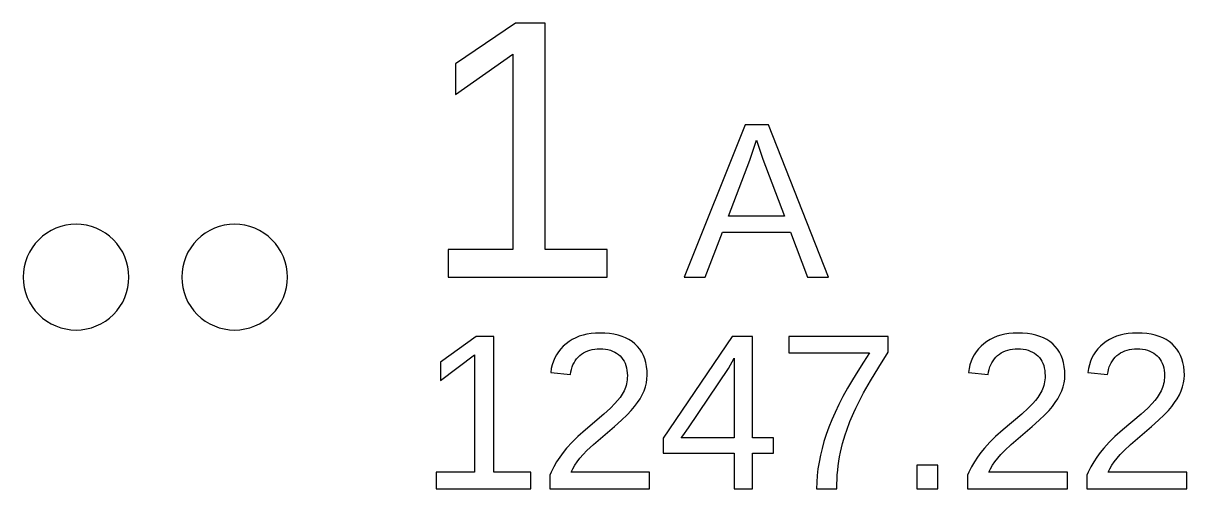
# Model space of a CAD drawing. Header units: metres. Extents: x -61 to 817, y 39 to 684.
# Drawn here: x 284.35 to 306.37, y 434.12 to 442.92 of the extents above; entities that cross this region are included whole.
import ezdxf

# ---------------------------------------------------------------- set-up
doc = ezdxf.new("R2010")
doc.units = ezdxf.units.M

msp = doc.modelspace()

# ---------------------------------------------------------------- linework, layer by layer
for p, q in [((293.666, 442.917), (292.532, 442.152)), ((294.232, 442.917), (293.666, 442.917)), ((294.232, 438.638), (294.232, 442.917)), ((292.532, 441.573), (293.615, 442.332)), ((293.615, 442.332), (293.615, 438.638)), ((292.532, 442.152), (292.532, 441.573)), ((298.015, 440.997), (296.858, 438.117)), ((298.456, 440.997), (298.015, 440.997)), ((299.594, 438.117), (298.456, 440.997)), ((298.2, 440.61), (298.23, 440.705)), ((298.23, 440.705), (298.347, 440.35)), ((298.105, 440.327), (298.2, 440.61)), ((297.702, 439.269), (298.105, 440.327)), ((298.347, 440.35), (298.76, 439.269)), ((298.76, 439.269), (297.702, 439.269)), ((284.794, 438.949), (284.716, 438.891)), ((284.879, 438.999), (284.794, 438.949)), ((284.967, 439.041), (284.879, 438.999)), ((285.06, 439.074), (284.967, 439.041)), ((285.155, 439.098), (285.06, 439.074)), ((285.252, 439.113), (285.155, 439.098)), ((285.35, 439.117), (285.252, 439.113)), ((285.448, 439.113), (285.35, 439.117)), ((285.545, 439.098), (285.448, 439.113)), ((285.64, 439.074), (285.545, 439.098)), ((285.733, 439.041), (285.64, 439.074)), ((285.821, 438.999), (285.733, 439.041)), ((285.906, 438.949), (285.821, 438.999)), ((285.984, 438.891), (285.906, 438.949)), ((287.794, 438.949), (287.716, 438.891)), ((287.879, 438.999), (287.794, 438.949)), ((287.967, 439.041), (287.879, 438.999)), ((288.06, 439.074), (287.967, 439.041)), ((288.155, 439.098), (288.06, 439.074)), ((288.252, 439.113), (288.155, 439.098)), ((288.35, 439.117), (288.252, 439.113)), ((288.448, 439.113), (288.35, 439.117)), ((288.545, 439.098), (288.448, 439.113)), ((288.64, 439.074), (288.545, 439.098)), ((288.733, 439.041), (288.64, 439.074)), ((288.821, 438.999), (288.733, 439.041)), ((288.906, 438.949), (288.821, 438.999)), ((288.984, 438.891), (288.906, 438.949)), ((297.26, 438.117), (297.585, 438.966)), ((297.585, 438.966), (298.874, 438.966)), ((298.874, 438.966), (299.197, 438.117)), ((284.577, 438.752), (284.519, 438.673)), ((284.643, 438.825), (284.577, 438.752)), ((284.716, 438.891), (284.643, 438.825)), ((286.057, 438.825), (285.984, 438.891)), ((286.123, 438.752), (286.057, 438.825)), ((286.181, 438.673), (286.123, 438.752)), ((287.577, 438.752), (287.519, 438.673)), ((287.643, 438.825), (287.577, 438.752)), ((287.716, 438.891), (287.643, 438.825)), ((289.057, 438.825), (288.984, 438.891)), ((289.123, 438.752), (289.057, 438.825)), ((289.181, 438.673), (289.123, 438.752)), ((284.426, 438.5), (284.393, 438.408)), ((284.468, 438.589), (284.426, 438.5)), ((284.519, 438.673), (284.468, 438.589)), ((286.232, 438.589), (286.181, 438.673)), ((286.274, 438.5), (286.232, 438.589)), ((286.307, 438.408), (286.274, 438.5)), ((287.426, 438.5), (287.393, 438.408)), ((287.468, 438.589), (287.426, 438.5)), ((287.519, 438.673), (287.468, 438.589)), ((289.232, 438.589), (289.181, 438.673)), ((289.274, 438.5), (289.232, 438.589)), ((289.307, 438.408), (289.274, 438.5)), ((293.615, 438.638), (292.392, 438.638)), ((292.392, 438.638), (292.392, 438.117)), ((295.4, 438.638), (294.232, 438.638)), ((295.4, 438.117), (295.4, 438.638)), ((284.369, 438.313), (284.355, 438.215)), ((284.393, 438.408), (284.369, 438.313)), ((286.331, 438.313), (286.307, 438.408)), ((286.345, 438.215), (286.331, 438.313)), ((287.369, 438.313), (287.355, 438.215)), ((287.393, 438.408), (287.369, 438.313)), ((289.331, 438.313), (289.307, 438.408)), ((289.345, 438.215), (289.331, 438.313)), ((284.355, 438.215), (284.35, 438.117)), ((284.35, 438.117), (284.355, 438.019)), ((286.35, 438.117), (286.345, 438.215)), ((286.345, 438.019), (286.35, 438.117)), ((287.355, 438.215), (287.35, 438.117)), ((287.35, 438.117), (287.355, 438.019)), ((289.35, 438.117), (289.345, 438.215)), ((289.345, 438.019), (289.35, 438.117)), ((292.392, 438.117), (295.4, 438.117)), ((296.858, 438.117), (297.26, 438.117)), ((299.197, 438.117), (299.594, 438.117)), ((284.355, 438.019), (284.369, 437.922)), ((284.369, 437.922), (284.393, 437.827)), ((286.307, 437.827), (286.331, 437.922)), ((286.331, 437.922), (286.345, 438.019)), ((287.355, 438.019), (287.369, 437.922)), ((287.369, 437.922), (287.393, 437.827)), ((289.307, 437.827), (289.331, 437.922)), ((289.331, 437.922), (289.345, 438.019)), ((284.393, 437.827), (284.426, 437.735)), ((284.426, 437.735), (284.468, 437.646)), ((284.468, 437.646), (284.519, 437.562)), ((286.181, 437.562), (286.232, 437.646)), ((286.232, 437.646), (286.274, 437.735)), ((286.274, 437.735), (286.307, 437.827)), ((287.393, 437.827), (287.426, 437.735)), ((287.426, 437.735), (287.468, 437.646)), ((287.468, 437.646), (287.519, 437.562)), ((289.181, 437.562), (289.232, 437.646)), ((289.232, 437.646), (289.274, 437.735)), ((289.274, 437.735), (289.307, 437.827)), ((284.519, 437.562), (284.577, 437.483)), ((284.577, 437.483), (284.643, 437.41)), ((284.643, 437.41), (284.716, 437.344)), ((285.984, 437.344), (286.057, 437.41)), ((286.057, 437.41), (286.123, 437.483)), ((286.123, 437.483), (286.181, 437.562)), ((287.519, 437.562), (287.577, 437.483)), ((287.577, 437.483), (287.643, 437.41)), ((287.643, 437.41), (287.716, 437.344)), ((288.984, 437.344), (289.057, 437.41)), ((289.057, 437.41), (289.123, 437.483)), ((289.123, 437.483), (289.181, 437.562)), ((284.716, 437.344), (284.794, 437.286)), ((284.794, 437.286), (284.879, 437.236)), ((284.879, 437.236), (284.967, 437.194)), ((284.967, 437.194), (285.06, 437.161)), ((285.64, 437.161), (285.733, 437.194)), ((285.733, 437.194), (285.821, 437.236)), ((285.821, 437.236), (285.906, 437.286)), ((285.906, 437.286), (285.984, 437.344)), ((287.716, 437.344), (287.794, 437.286)), ((287.794, 437.286), (287.879, 437.236)), ((287.879, 437.236), (287.967, 437.194)), ((287.967, 437.194), (288.06, 437.161)), ((288.64, 437.161), (288.733, 437.194)), ((288.733, 437.194), (288.821, 437.236)), ((288.821, 437.236), (288.906, 437.286)), ((288.906, 437.286), (288.984, 437.344)), ((285.06, 437.161), (285.155, 437.137)), ((285.155, 437.137), (285.252, 437.122)), ((285.252, 437.122), (285.35, 437.117)), ((285.35, 437.117), (285.448, 437.122)), ((285.448, 437.122), (285.545, 437.137)), ((285.545, 437.137), (285.64, 437.161)), ((288.06, 437.161), (288.155, 437.137)), ((288.155, 437.137), (288.252, 437.122)), ((288.252, 437.122), (288.35, 437.117)), ((288.35, 437.117), (288.448, 437.122)), ((288.448, 437.122), (288.545, 437.137)), ((288.545, 437.137), (288.64, 437.161)), ((292.923, 436.997), (292.246, 436.51)), ((293.26, 436.997), (292.923, 436.997)), ((293.26, 434.428), (293.26, 436.997)), ((294.807, 436.971), (294.743, 436.939)), ((294.875, 436.999), (294.807, 436.971)), ((294.946, 437.021), (294.875, 436.999)), ((295.021, 437.039), (294.946, 437.021)), ((295.1, 437.051), (295.021, 437.039)), ((295.181, 437.059), (295.1, 437.051)), ((295.267, 437.061), (295.181, 437.059)), ((295.36, 437.059), (295.267, 437.061)), ((295.448, 437.051), (295.36, 437.059)), ((295.532, 437.038), (295.448, 437.051)), ((295.61, 437.021), (295.532, 437.038)), ((295.684, 436.998), (295.61, 437.021)), ((295.753, 436.969), (295.684, 436.998)), ((295.816, 436.936), (295.753, 436.969)), ((297.77, 436.997), (296.465, 435.073)), ((298.152, 436.997), (297.77, 436.997)), ((298.152, 435.077), (298.152, 436.997)), ((300.725, 436.997), (298.841, 436.997)), ((298.841, 436.997), (298.841, 436.686)), ((300.725, 436.7), (300.725, 436.997)), ((302.715, 436.971), (302.651, 436.939)), ((302.783, 436.999), (302.715, 436.971)), ((302.855, 437.021), (302.783, 436.999)), ((302.929, 437.039), (302.855, 437.021)), ((303.008, 437.051), (302.929, 437.039)), ((303.09, 437.059), (303.008, 437.051)), ((303.175, 437.061), (303.09, 437.059)), ((303.268, 437.059), (303.175, 437.061)), ((303.357, 437.051), (303.268, 437.059)), ((303.44, 437.038), (303.357, 437.051)), ((303.519, 437.021), (303.44, 437.038)), ((303.592, 436.998), (303.519, 437.021)), ((303.661, 436.969), (303.592, 436.998)), ((303.724, 436.936), (303.661, 436.969)), ((304.975, 436.971), (304.911, 436.939)), ((305.043, 436.999), (304.975, 436.971)), ((305.114, 437.021), (305.043, 436.999)), ((305.189, 437.039), (305.114, 437.021)), ((305.268, 437.051), (305.189, 437.039)), ((305.349, 437.059), (305.268, 437.051)), ((305.435, 437.061), (305.349, 437.059)), ((305.528, 437.059), (305.435, 437.061)), ((305.616, 437.051), (305.528, 437.059)), ((305.7, 437.038), (305.616, 437.051)), ((305.778, 437.021), (305.7, 437.038)), ((305.852, 436.998), (305.778, 437.021)), ((305.921, 436.969), (305.852, 436.998)), ((305.984, 436.936), (305.921, 436.969)), ((294.524, 436.761), (294.481, 436.708)), ((294.572, 436.812), (294.524, 436.761)), ((294.625, 436.858), (294.572, 436.812)), ((294.682, 436.901), (294.625, 436.858)), ((294.743, 436.939), (294.682, 436.901)), ((295.077, 436.735), (295.121, 436.746)), ((295.121, 436.746), (295.168, 436.754)), ((295.168, 436.754), (295.216, 436.759)), ((295.216, 436.759), (295.267, 436.76)), ((295.267, 436.76), (295.32, 436.759)), ((295.32, 436.759), (295.37, 436.754)), ((295.37, 436.754), (295.418, 436.746)), ((295.418, 436.746), (295.463, 436.734)), ((295.875, 436.898), (295.816, 436.936)), ((295.929, 436.854), (295.875, 436.898)), ((295.977, 436.806), (295.929, 436.854)), ((296.02, 436.754), (295.977, 436.806)), ((296.058, 436.697), (296.02, 436.754)), ((302.432, 436.761), (302.39, 436.708)), ((302.48, 436.812), (302.432, 436.761)), ((302.533, 436.858), (302.48, 436.812)), ((302.59, 436.901), (302.533, 436.858)), ((302.651, 436.939), (302.59, 436.901)), ((302.985, 436.735), (303.029, 436.746)), ((303.029, 436.746), (303.076, 436.754)), ((303.076, 436.754), (303.124, 436.759)), ((303.124, 436.759), (303.175, 436.76)), ((303.175, 436.76), (303.228, 436.759)), ((303.228, 436.759), (303.278, 436.754)), ((303.278, 436.754), (303.326, 436.746)), ((303.326, 436.746), (303.371, 436.734)), ((303.783, 436.898), (303.724, 436.936)), ((303.837, 436.854), (303.783, 436.898)), ((303.886, 436.806), (303.837, 436.854)), ((303.929, 436.754), (303.886, 436.806)), ((303.966, 436.697), (303.929, 436.754)), ((304.692, 436.761), (304.649, 436.708)), ((304.74, 436.812), (304.692, 436.761)), ((304.793, 436.858), (304.74, 436.812)), ((304.85, 436.901), (304.793, 436.858)), ((304.911, 436.939), (304.85, 436.901)), ((305.245, 436.735), (305.289, 436.746)), ((305.289, 436.746), (305.336, 436.754)), ((305.336, 436.754), (305.384, 436.759)), ((305.384, 436.759), (305.435, 436.76)), ((305.435, 436.76), (305.488, 436.759)), ((305.488, 436.759), (305.538, 436.754)), ((305.538, 436.754), (305.585, 436.746)), ((305.585, 436.746), (305.63, 436.734)), ((306.043, 436.898), (305.984, 436.936)), ((306.097, 436.854), (306.043, 436.898)), ((306.145, 436.806), (306.097, 436.854)), ((306.188, 436.754), (306.145, 436.806)), ((306.226, 436.697), (306.188, 436.754)), ((292.246, 436.165), (292.892, 436.648)), ((292.892, 436.648), (292.892, 434.428)), ((294.385, 436.526), (294.363, 436.458)), ((294.412, 436.59), (294.385, 436.526)), ((294.444, 436.65), (294.412, 436.59)), ((294.481, 436.708), (294.444, 436.65)), ((294.776, 436.5), (294.799, 436.537)), ((294.799, 436.537), (294.824, 436.572)), ((294.824, 436.572), (294.853, 436.604)), ((294.853, 436.604), (294.885, 436.633)), ((294.885, 436.633), (294.919, 436.66)), ((294.919, 436.66), (294.955, 436.684)), ((294.955, 436.684), (294.994, 436.704)), ((294.994, 436.704), (295.034, 436.721)), ((295.034, 436.721), (295.077, 436.735)), ((295.463, 436.734), (295.505, 436.719)), ((295.505, 436.719), (295.545, 436.701)), ((295.545, 436.701), (295.582, 436.68)), ((295.582, 436.68), (295.616, 436.655)), ((295.616, 436.655), (295.648, 436.627)), ((295.648, 436.627), (295.676, 436.597)), ((295.676, 436.597), (295.702, 436.563)), ((295.702, 436.563), (295.724, 436.527)), ((295.724, 436.527), (295.742, 436.488)), ((296.089, 436.636), (296.058, 436.697)), ((296.115, 436.57), (296.089, 436.636)), ((296.135, 436.501), (296.115, 436.57)), ((297.699, 436.39), (297.806, 436.585)), ((297.806, 436.585), (297.806, 435.077)), ((298.841, 436.686), (300.372, 436.686)), ((300.372, 436.686), (300.256, 436.512)), ((300.544, 436.415), (300.725, 436.7)), ((302.293, 436.526), (302.271, 436.458)), ((302.32, 436.59), (302.293, 436.526)), ((302.352, 436.65), (302.32, 436.59)), ((302.39, 436.708), (302.352, 436.65)), ((302.684, 436.5), (302.707, 436.537)), ((302.707, 436.537), (302.732, 436.572)), ((302.732, 436.572), (302.761, 436.604)), ((302.761, 436.604), (302.793, 436.633)), ((302.793, 436.633), (302.827, 436.66)), ((302.827, 436.66), (302.864, 436.684)), ((302.864, 436.684), (302.902, 436.704)), ((302.902, 436.704), (302.942, 436.721)), ((302.942, 436.721), (302.985, 436.735)), ((303.371, 436.734), (303.413, 436.719)), ((303.413, 436.719), (303.453, 436.701)), ((303.453, 436.701), (303.49, 436.68)), ((303.49, 436.68), (303.524, 436.655)), ((303.524, 436.655), (303.556, 436.627)), ((303.556, 436.627), (303.585, 436.597)), ((303.585, 436.597), (303.61, 436.563)), ((303.61, 436.563), (303.632, 436.527)), ((303.632, 436.527), (303.651, 436.488)), ((303.997, 436.636), (303.966, 436.697)), ((304.023, 436.57), (303.997, 436.636)), ((304.043, 436.501), (304.023, 436.57)), ((304.553, 436.526), (304.531, 436.458)), ((304.58, 436.59), (304.553, 436.526)), ((304.612, 436.65), (304.58, 436.59)), ((304.649, 436.708), (304.612, 436.65)), ((304.944, 436.5), (304.966, 436.537)), ((304.966, 436.537), (304.992, 436.572)), ((304.992, 436.572), (305.021, 436.604)), ((305.021, 436.604), (305.053, 436.633)), ((305.053, 436.633), (305.087, 436.66)), ((305.087, 436.66), (305.123, 436.684)), ((305.123, 436.684), (305.162, 436.704)), ((305.162, 436.704), (305.202, 436.721)), ((305.202, 436.721), (305.245, 436.735)), ((305.63, 436.734), (305.673, 436.719)), ((305.673, 436.719), (305.712, 436.701)), ((305.712, 436.701), (305.75, 436.68)), ((305.75, 436.68), (305.784, 436.655)), ((305.784, 436.655), (305.816, 436.627)), ((305.816, 436.627), (305.844, 436.597)), ((305.844, 436.597), (305.87, 436.563)), ((305.87, 436.563), (305.892, 436.527)), ((305.892, 436.527), (305.91, 436.488)), ((306.257, 436.636), (306.226, 436.697)), ((306.283, 436.57), (306.257, 436.636)), ((306.303, 436.501), (306.283, 436.57)), ((292.246, 436.51), (292.246, 436.165)), ((294.346, 436.387), (294.335, 436.312)), ((294.335, 436.312), (294.709, 436.277)), ((294.363, 436.458), (294.346, 436.387)), ((294.709, 436.277), (294.716, 436.327)), ((294.716, 436.327), (294.726, 436.374)), ((294.726, 436.374), (294.74, 436.419)), ((294.74, 436.419), (294.756, 436.461)), ((294.756, 436.461), (294.776, 436.5)), ((295.742, 436.488), (295.758, 436.446)), ((295.758, 436.446), (295.77, 436.402)), ((295.77, 436.402), (295.778, 436.355)), ((295.778, 436.355), (295.783, 436.306)), ((295.783, 436.306), (295.785, 436.253)), ((296.149, 436.427), (296.135, 436.501)), ((296.158, 436.348), (296.149, 436.427)), ((296.161, 436.265), (296.158, 436.348)), ((296.944, 435.267), (297.699, 436.39)), ((300.147, 436.342), (300.045, 436.176)), ((300.256, 436.512), (300.147, 436.342)), ((300.388, 436.158), (300.544, 436.415)), ((302.254, 436.387), (302.243, 436.312)), ((302.243, 436.312), (302.617, 436.277)), ((302.271, 436.458), (302.254, 436.387)), ((302.617, 436.277), (302.624, 436.327)), ((302.624, 436.327), (302.635, 436.374)), ((302.635, 436.374), (302.648, 436.419)), ((302.648, 436.419), (302.665, 436.461)), ((302.665, 436.461), (302.684, 436.5)), ((303.651, 436.488), (303.666, 436.446)), ((303.666, 436.446), (303.678, 436.402)), ((303.678, 436.402), (303.686, 436.355)), ((303.686, 436.355), (303.691, 436.306)), ((303.691, 436.306), (303.693, 436.253)), ((304.057, 436.427), (304.043, 436.501)), ((304.066, 436.348), (304.057, 436.427)), ((304.069, 436.265), (304.066, 436.348)), ((304.514, 436.387), (304.503, 436.312)), ((304.503, 436.312), (304.877, 436.277)), ((304.531, 436.458), (304.514, 436.387)), ((304.877, 436.277), (304.884, 436.327)), ((304.884, 436.327), (304.894, 436.374)), ((304.894, 436.374), (304.908, 436.419)), ((304.908, 436.419), (304.924, 436.461)), ((304.924, 436.461), (304.944, 436.5)), ((305.91, 436.488), (305.926, 436.446)), ((305.926, 436.446), (305.938, 436.402)), ((305.938, 436.402), (305.946, 436.355)), ((305.946, 436.355), (305.951, 436.306)), ((305.951, 436.306), (305.953, 436.253)), ((306.317, 436.427), (306.303, 436.501)), ((306.326, 436.348), (306.317, 436.427)), ((306.329, 436.265), (306.326, 436.348)), ((295.769, 436.103), (295.76, 436.068)), ((295.776, 436.139), (295.769, 436.103)), ((295.781, 436.177), (295.776, 436.139)), ((295.784, 436.215), (295.781, 436.177)), ((295.785, 436.253), (295.784, 436.215)), ((296.127, 436.041), (296.146, 436.116)), ((296.146, 436.116), (296.157, 436.19)), ((296.157, 436.19), (296.161, 436.265)), ((300.045, 436.176), (299.952, 436.015)), ((300.258, 435.93), (300.388, 436.158)), ((303.677, 436.103), (303.668, 436.068)), ((303.684, 436.139), (303.677, 436.103)), ((303.689, 436.177), (303.684, 436.139)), ((303.692, 436.215), (303.689, 436.177)), ((303.693, 436.253), (303.692, 436.215)), ((304.035, 436.041), (304.054, 436.116)), ((304.054, 436.116), (304.065, 436.19)), ((304.065, 436.19), (304.069, 436.265)), ((305.937, 436.103), (305.928, 436.068)), ((305.944, 436.139), (305.937, 436.103)), ((305.949, 436.177), (305.944, 436.139)), ((305.952, 436.215), (305.949, 436.177)), ((305.953, 436.253), (305.952, 436.215)), ((306.295, 436.041), (306.314, 436.116)), ((306.314, 436.116), (306.325, 436.19)), ((306.325, 436.19), (306.329, 436.265)), ((295.686, 435.905), (295.646, 435.843)), ((295.722, 435.967), (295.686, 435.905)), ((295.736, 436), (295.722, 435.967)), ((295.749, 436.033), (295.736, 436)), ((295.76, 436.068), (295.749, 436.033)), ((296.026, 435.818), (296.067, 435.892)), ((296.067, 435.892), (296.101, 435.967)), ((296.101, 435.967), (296.127, 436.041)), ((299.866, 435.859), (299.787, 435.707)), ((299.952, 436.015), (299.866, 435.859)), ((300.202, 435.827), (300.258, 435.93)), ((303.595, 435.905), (303.554, 435.843)), ((303.63, 435.967), (303.595, 435.905)), ((303.645, 436), (303.63, 435.967)), ((303.657, 436.033), (303.645, 436)), ((303.668, 436.068), (303.657, 436.033)), ((303.934, 435.818), (303.975, 435.892)), ((303.975, 435.892), (304.009, 435.967)), ((304.009, 435.967), (304.035, 436.041)), ((305.854, 435.905), (305.814, 435.843)), ((305.89, 435.967), (305.854, 435.905)), ((305.904, 436), (305.89, 435.967)), ((305.917, 436.033), (305.904, 436)), ((305.928, 436.068), (305.917, 436.033)), ((306.194, 435.818), (306.235, 435.892)), ((306.235, 435.892), (306.269, 435.967)), ((306.269, 435.967), (306.295, 436.041)), ((295.467, 435.639), (295.343, 435.526)), ((295.551, 435.725), (295.467, 435.639)), ((295.601, 435.784), (295.551, 435.725)), ((295.646, 435.843), (295.601, 435.784)), ((295.859, 435.595), (295.922, 435.67)), ((295.922, 435.67), (295.977, 435.744)), ((295.977, 435.744), (296.026, 435.818)), ((299.787, 435.707), (299.717, 435.56)), ((300.07, 435.558), (300.109, 435.642)), ((300.109, 435.642), (300.152, 435.731)), ((300.152, 435.731), (300.202, 435.827)), ((303.375, 435.639), (303.251, 435.526)), ((303.459, 435.725), (303.375, 435.639)), ((303.509, 435.784), (303.459, 435.725)), ((303.554, 435.843), (303.509, 435.784)), ((303.767, 435.595), (303.83, 435.67)), ((303.83, 435.67), (303.886, 435.744)), ((303.886, 435.744), (303.934, 435.818)), ((305.635, 435.639), (305.511, 435.526)), ((305.719, 435.725), (305.635, 435.639)), ((305.769, 435.784), (305.719, 435.725)), ((305.814, 435.843), (305.769, 435.784)), ((306.027, 435.595), (306.09, 435.67)), ((306.09, 435.67), (306.145, 435.744)), ((306.145, 435.744), (306.194, 435.818)), ((295.343, 435.526), (294.99, 435.232)), ((295.672, 435.411), (295.779, 435.512)), ((295.779, 435.512), (295.859, 435.595)), ((299.654, 435.418), (299.598, 435.279)), ((299.717, 435.56), (299.654, 435.418)), ((299.999, 435.389), (300.07, 435.558)), ((303.251, 435.526), (302.898, 435.232)), ((303.581, 435.411), (303.687, 435.512)), ((303.687, 435.512), (303.767, 435.595)), ((305.511, 435.526), (305.158, 435.232)), ((305.84, 435.411), (305.947, 435.512)), ((305.947, 435.512), (306.027, 435.595)), ((294.99, 435.232), (294.845, 435.101)), ((295.143, 434.953), (295.539, 435.291)), ((295.539, 435.291), (295.672, 435.411)), ((296.835, 435.117), (296.944, 435.267)), ((299.598, 435.279), (299.55, 435.145)), ((299.909, 435.138), (299.937, 435.221)), ((299.937, 435.221), (299.999, 435.389)), ((302.898, 435.232), (302.753, 435.101)), ((303.051, 434.953), (303.447, 435.291)), ((303.447, 435.291), (303.581, 435.411)), ((305.158, 435.232), (305.013, 435.101)), ((305.311, 434.953), (305.707, 435.291)), ((305.707, 435.291), (305.84, 435.411)), ((294.739, 434.995), (294.636, 434.881)), ((294.845, 435.101), (294.739, 434.995)), ((296.465, 435.073), (296.465, 434.789)), ((296.803, 435.077), (296.835, 435.117)), ((297.806, 435.077), (296.803, 435.077)), ((298.554, 435.077), (298.152, 435.077)), ((298.554, 434.789), (298.554, 435.077)), ((299.507, 435.011), (299.47, 434.879)), ((299.55, 435.145), (299.507, 435.011)), ((299.86, 434.971), (299.884, 435.054)), ((299.884, 435.054), (299.909, 435.138)), ((302.647, 434.995), (302.544, 434.881)), ((302.753, 435.101), (302.647, 434.995)), ((304.907, 434.995), (304.804, 434.881)), ((305.013, 435.101), (304.907, 434.995)), ((294.569, 434.8), (294.505, 434.716)), ((294.636, 434.881), (294.569, 434.8)), ((294.888, 434.694), (294.949, 434.764)), ((294.949, 434.764), (295.02, 434.837)), ((295.02, 434.837), (295.143, 434.953)), ((296.465, 434.789), (297.806, 434.789)), ((297.806, 434.789), (297.806, 434.117)), ((298.152, 434.789), (298.554, 434.789)), ((298.152, 434.117), (298.152, 434.789)), ((299.47, 434.879), (299.439, 434.749)), ((299.804, 434.722), (299.82, 434.805)), ((299.82, 434.805), (299.839, 434.888)), ((299.839, 434.888), (299.86, 434.971)), ((302.477, 434.8), (302.413, 434.716)), ((302.544, 434.881), (302.477, 434.8)), ((302.796, 434.694), (302.858, 434.764)), ((302.858, 434.764), (302.928, 434.837)), ((302.928, 434.837), (303.051, 434.953)), ((304.737, 434.8), (304.673, 434.716)), ((304.804, 434.881), (304.737, 434.8)), ((305.056, 434.694), (305.117, 434.764)), ((305.117, 434.764), (305.188, 434.837)), ((305.188, 434.837), (305.311, 434.953)), ((294.446, 434.626), (294.391, 434.53)), ((294.505, 434.716), (294.446, 434.626)), ((294.751, 434.493), (294.789, 434.559)), ((294.789, 434.559), (294.835, 434.626)), ((294.835, 434.626), (294.888, 434.694)), ((299.413, 434.62), (299.393, 434.492)), ((299.439, 434.749), (299.413, 434.62)), ((299.767, 434.467), (299.777, 434.552)), ((299.777, 434.552), (299.789, 434.637)), ((299.789, 434.637), (299.804, 434.722)), ((301.664, 434.565), (301.268, 434.565)), ((301.268, 434.565), (301.268, 434.117)), ((301.664, 434.117), (301.664, 434.565)), ((302.354, 434.626), (302.3, 434.53)), ((302.413, 434.716), (302.354, 434.626)), ((302.659, 434.493), (302.697, 434.559)), ((302.697, 434.559), (302.743, 434.626)), ((302.743, 434.626), (302.796, 434.694)), ((304.614, 434.626), (304.559, 434.53)), ((304.673, 434.716), (304.614, 434.626)), ((304.919, 434.493), (304.957, 434.559)), ((304.957, 434.559), (305.003, 434.626)), ((305.003, 434.626), (305.056, 434.694)), ((292.892, 434.428), (292.163, 434.428)), ((292.163, 434.428), (292.163, 434.117)), ((293.956, 434.428), (293.26, 434.428)), ((293.956, 434.117), (293.956, 434.428)), ((294.341, 434.428), (294.318, 434.375)), ((294.318, 434.375), (294.318, 434.117)), ((294.391, 434.53), (294.341, 434.428)), ((294.72, 434.428), (294.751, 434.493)), ((296.206, 434.428), (294.72, 434.428)), ((296.206, 434.117), (296.206, 434.428)), ((299.379, 434.366), (299.37, 434.241)), ((299.393, 434.492), (299.379, 434.366)), ((299.754, 434.293), (299.759, 434.38)), ((299.759, 434.38), (299.767, 434.467)), ((302.249, 434.428), (302.226, 434.375)), ((302.226, 434.375), (302.226, 434.117)), ((302.3, 434.53), (302.249, 434.428)), ((302.628, 434.428), (302.659, 434.493)), ((304.114, 434.428), (302.628, 434.428)), ((304.114, 434.117), (304.114, 434.428)), ((304.509, 434.428), (304.486, 434.375)), ((304.486, 434.375), (304.486, 434.117)), ((304.559, 434.53), (304.509, 434.428)), ((304.888, 434.428), (304.919, 434.493)), ((306.374, 434.428), (304.888, 434.428)), ((306.374, 434.117), (306.374, 434.428)), ((292.163, 434.117), (293.956, 434.117)), ((294.318, 434.117), (296.206, 434.117)), ((297.806, 434.117), (298.152, 434.117)), ((299.37, 434.241), (299.367, 434.117)), ((299.367, 434.117), (299.749, 434.117)), ((299.749, 434.117), (299.75, 434.206)), ((299.75, 434.206), (299.754, 434.293)), ((301.268, 434.117), (301.664, 434.117)), ((302.226, 434.117), (304.114, 434.117)), ((304.486, 434.117), (306.374, 434.117))]:
    msp.add_line(p, q)

doc.saveas('drawing.dxf')
